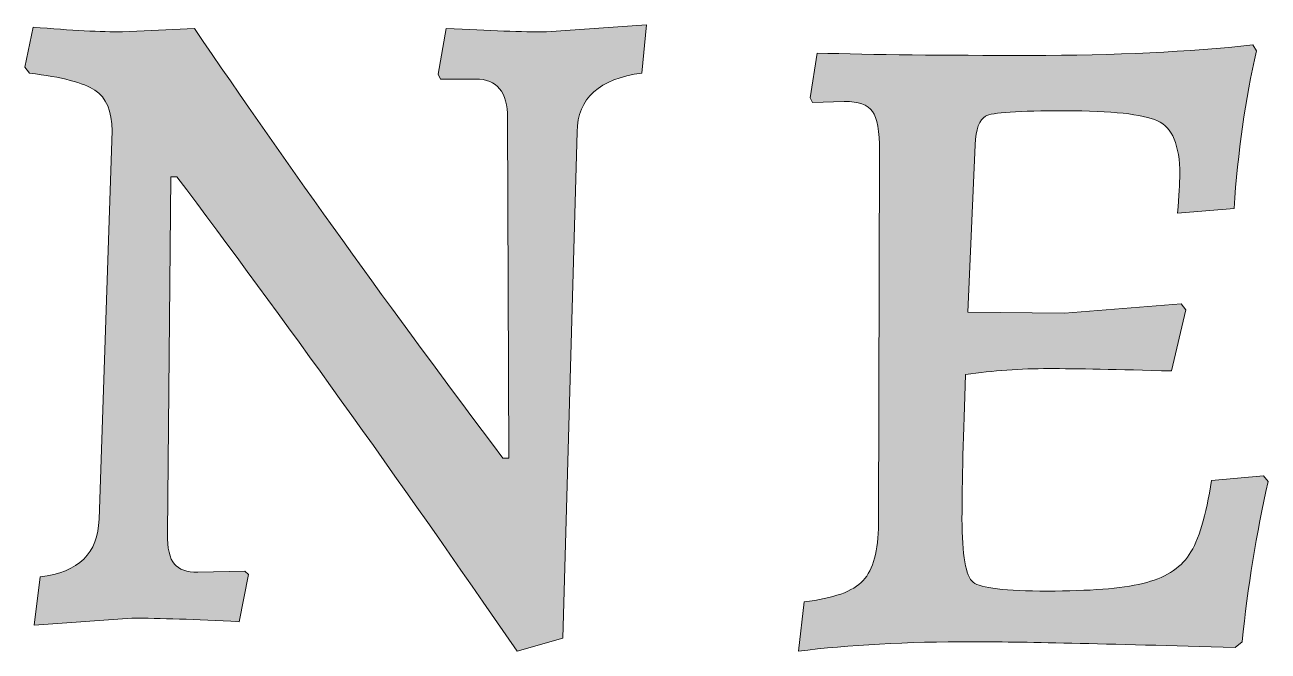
# Model space of a CAD drawing. Header units: inches. Extents: x 31.11 to 37.88, y -32.1 to -24.41.
# Drawn here: x 36.059 to 37.884, y -25.551 to -24.631 of the extents above; entities that cross this region are included whole.
import ezdxf

# ---------------------------------------------------------------- set-up
doc = ezdxf.new("R2010")
doc.units = ezdxf.units.IN
doc.header["$MEASUREMENT"] = 0
doc.layers.add('Layer 2', color=7, linetype='Continuous')

msp = doc.modelspace()

# ---------------------------------------------------------------- hatches: boundary and pattern name
at = {"layer": 'Layer 2', "true_color": 0xffffff}
h = msp.add_hatch(color=7, dxfattribs=at)
h.dxf.hatch_style = 2
edge = h.paths.add_edge_path()
edge.add_spline(control_points=[(36.7213, -24.7108), (36.7213, -24.7108), (36.6695, -24.7108), (36.6695, -24.7108), (36.6695, -24.7108), (36.6661, -24.7038), (36.6661, -24.7038), (36.6661, -24.7038), (36.6781, -24.6364), (36.6781, -24.6364), (36.7415, -24.6399), (36.7905, -24.6416), (36.8251, -24.6416), (36.8251, -24.6416), (36.972, -24.6313), (36.972, -24.6313), (36.972, -24.6313), (36.965, -24.7021), (36.965, -24.7021), (36.9028, -24.7102), (36.8711, -24.739), (36.87, -24.7885), (36.87, -24.7885), (36.8492, -25.5317), (36.8492, -25.5317), (36.8492, -25.5317), (36.7819, -25.5507), (36.7819, -25.5507), (36.6044, -25.2926), (36.4379, -25.0605), (36.2824, -24.8542), (36.2824, -24.8542), (36.2738, -24.8542), (36.2738, -24.8542), (36.2738, -24.8542), (36.2686, -25.3779), (36.2686, -25.3779), (36.2686, -25.3998), (36.272, -25.4147), (36.2789, -25.4228), (36.2858, -25.4309), (36.2973, -25.4349), (36.3135, -25.4349), (36.3135, -25.4349), (36.3826, -25.4331), (36.3826, -25.4331), (36.3826, -25.4331), (36.3878, -25.4383), (36.3878, -25.4383), (36.3878, -25.4383), (36.374, -25.5075), (36.374, -25.5075), (36.3094, -25.504), (36.257, -25.5023), (36.2167, -25.5023), (36.2167, -25.5023), (36.0733, -25.5126), (36.0733, -25.5126), (36.0733, -25.5126), (36.0819, -25.4418), (36.0819, -25.4418), (36.1383, -25.4349), (36.1672, -25.4067), (36.1683, -25.3571), (36.1683, -25.3571), (36.1874, -24.7868), (36.1874, -24.7868), (36.1874, -24.758), (36.179, -24.7381), (36.1623, -24.7272), (36.1456, -24.7162), (36.1136, -24.7079), (36.0664, -24.7021), (36.0664, -24.7021), (36.0595, -24.6935), (36.0595, -24.6935), (36.0595, -24.6935), (36.0716, -24.6347), (36.0716, -24.6347), (36.128, -24.6393), (36.1718, -24.6416), (36.2029, -24.6416), (36.2029, -24.6416), (36.3083, -24.6364), (36.3083, -24.6364), (36.4477, -24.8415), (36.5987, -25.0518), (36.7611, -25.2672), (36.7611, -25.2672), (36.7698, -25.2672), (36.7698, -25.2672), (36.7698, -25.2672), (36.768, -24.7678), (36.768, -24.7678), (36.768, -24.7298), (36.7525, -24.7108), (36.7213, -24.7108)], knot_values=[0, 0, 0, 0, 1, 1, 1, 2, 2, 2, 3, 3, 3, 4, 4, 4, 5, 5, 5, 6, 6, 6, 7, 7, 7, 8, 8, 8, 9, 9, 9, 10, 10, 10, 11, 11, 11, 12, 12, 12, 13, 13, 13, 14, 14, 14, 15, 15, 15, 16, 16, 16, 17, 17, 17, 18, 18, 18, 19, 19, 19, 20, 20, 20, 21, 21, 21, 22, 22, 22, 23, 23, 23, 24, 24, 24, 25, 25, 25, 26, 26, 26, 27, 27, 27, 28, 28, 28, 29, 29, 29, 30, 30, 30, 31, 31, 31, 32, 32, 32, 32], degree=3, periodic=1)
h = msp.add_hatch(color=7, dxfattribs=at)
h.dxf.hatch_style = 2
edge = h.paths.add_edge_path()
edge.add_spline(control_points=[(37.4438, -25.0529), (37.4438, -25.0529), (37.5855, -25.0547), (37.5855, -25.0547), (37.5855, -25.0547), (37.7566, -25.0409), (37.7566, -25.0409), (37.7566, -25.0409), (37.7635, -25.0495), (37.7635, -25.0495), (37.7635, -25.0495), (37.7428, -25.1394), (37.7428, -25.1394), (37.6633, -25.1371), (37.6031, -25.1359), (37.5622, -25.1359), (37.5212, -25.1359), (37.4806, -25.1388), (37.4403, -25.1446), (37.4369, -25.2321), (37.4351, -25.3027), (37.4351, -25.3563), (37.4351, -25.4098), (37.4406, -25.4409), (37.4515, -25.4496), (37.4625, -25.4582), (37.4988, -25.4625), (37.5604, -25.4625), (37.622, -25.4625), (37.6687, -25.4588), (37.7004, -25.4513), (37.7321, -25.4438), (37.7548, -25.4297), (37.7687, -25.409), (37.7825, -25.3882), (37.7935, -25.3519), (37.8015, -25.3001), (37.8015, -25.3001), (37.8776, -25.2932), (37.8776, -25.2932), (37.8776, -25.2932), (37.8845, -25.3018), (37.8845, -25.3018), (37.8672, -25.3779), (37.8545, -25.4562), (37.8465, -25.5369), (37.8465, -25.5369), (37.8361, -25.5455), (37.8361, -25.5455), (37.6448, -25.5397), (37.5164, -25.5369), (37.4507, -25.5369), (37.3539, -25.5369), (37.2686, -25.5414), (37.1949, -25.5507), (37.1949, -25.5507), (37.2035, -25.4781), (37.2035, -25.4781), (37.2462, -25.4735), (37.275, -25.4631), (37.29, -25.447), (37.3049, -25.4309), (37.3124, -25.4032), (37.3124, -25.364), (37.3124, -25.364), (37.3142, -24.8162), (37.3142, -24.8162), (37.3142, -24.7874), (37.3107, -24.7681), (37.3038, -24.7583), (37.2969, -24.7485), (37.2831, -24.7436), (37.2623, -24.7436), (37.2623, -24.7436), (37.2156, -24.7453), (37.2156, -24.7453), (37.2156, -24.7453), (37.2122, -24.7384), (37.2122, -24.7384), (37.2122, -24.7384), (37.2226, -24.6727), (37.2226, -24.6727), (37.3043, -24.6751), (37.4083, -24.6762), (37.5345, -24.6762), (37.6607, -24.6762), (37.7698, -24.671), (37.862, -24.6606), (37.862, -24.6606), (37.8672, -24.6693), (37.8672, -24.6693), (37.8511, -24.7407), (37.8401, -24.8179), (37.8344, -24.9009), (37.8344, -24.9009), (37.7514, -24.9078), (37.7514, -24.9078), (37.7537, -24.8825), (37.7548, -24.8634), (37.7548, -24.8507), (37.7548, -24.8081), (37.7439, -24.7819), (37.722, -24.7721), (37.7001, -24.7623), (37.6549, -24.7574), (37.5864, -24.7574), (37.5178, -24.7574), (37.4789, -24.76), (37.4697, -24.7652), (37.4605, -24.7704), (37.4553, -24.7845), (37.4542, -24.8075), (37.4542, -24.8075), (37.4438, -25.0529), (37.4438, -25.0529)], knot_values=[0, 0, 0, 0, 1, 1, 1, 2, 2, 2, 3, 3, 3, 4, 4, 4, 5, 5, 5, 6, 6, 6, 7, 7, 7, 8, 8, 8, 9, 9, 9, 10, 10, 10, 11, 11, 11, 12, 12, 12, 13, 13, 13, 14, 14, 14, 15, 15, 15, 16, 16, 16, 17, 17, 17, 18, 18, 18, 19, 19, 19, 20, 20, 20, 21, 21, 21, 22, 22, 22, 23, 23, 23, 24, 24, 24, 25, 25, 25, 26, 26, 26, 27, 27, 27, 28, 28, 28, 29, 29, 29, 30, 30, 30, 31, 31, 31, 32, 32, 32, 33, 33, 33, 34, 34, 34, 35, 35, 35, 36, 36, 36, 37, 37, 37, 38, 38, 38, 38], degree=3, periodic=1)

# ---------------------------------------------------------------- linework, layer by layer
at = {"layer": 'Layer 2', "lineweight": 0}
for points, knots in [([(36.7213, -24.7108), (36.7213, -24.7108), (36.6695, -24.7108), (36.6695, -24.7108), (36.6695, -24.7108), (36.6661, -24.7038), (36.6661, -24.7038), (36.6661, -24.7038), (36.6781, -24.6364), (36.6781, -24.6364), (36.7415, -24.6399), (36.7905, -24.6416), (36.8251, -24.6416), (36.8251, -24.6416), (36.972, -24.6313), (36.972, -24.6313), (36.972, -24.6313), (36.965, -24.7021), (36.965, -24.7021), (36.9028, -24.7102), (36.8711, -24.739), (36.87, -24.7885), (36.87, -24.7885), (36.8492, -25.5317), (36.8492, -25.5317), (36.8492, -25.5317), (36.7819, -25.5507), (36.7819, -25.5507), (36.6044, -25.2926), (36.4379, -25.0605), (36.2824, -24.8542), (36.2824, -24.8542), (36.2738, -24.8542), (36.2738, -24.8542), (36.2738, -24.8542), (36.2686, -25.3779), (36.2686, -25.3779), (36.2686, -25.3998), (36.272, -25.4147), (36.2789, -25.4228), (36.2858, -25.4309), (36.2973, -25.4349), (36.3135, -25.4349), (36.3135, -25.4349), (36.3826, -25.4331), (36.3826, -25.4331), (36.3826, -25.4331), (36.3878, -25.4383), (36.3878, -25.4383), (36.3878, -25.4383), (36.374, -25.5075), (36.374, -25.5075), (36.3094, -25.504), (36.257, -25.5023), (36.2167, -25.5023), (36.2167, -25.5023), (36.0733, -25.5126), (36.0733, -25.5126), (36.0733, -25.5126), (36.0819, -25.4418), (36.0819, -25.4418), (36.1383, -25.4349), (36.1672, -25.4067), (36.1683, -25.3571), (36.1683, -25.3571), (36.1874, -24.7868), (36.1874, -24.7868), (36.1874, -24.758), (36.179, -24.7381), (36.1623, -24.7272), (36.1456, -24.7162), (36.1136, -24.7079), (36.0664, -24.7021), (36.0664, -24.7021), (36.0595, -24.6935), (36.0595, -24.6935), (36.0595, -24.6935), (36.0716, -24.6347), (36.0716, -24.6347), (36.128, -24.6393), (36.1718, -24.6416), (36.2029, -24.6416), (36.2029, -24.6416), (36.3083, -24.6364), (36.3083, -24.6364), (36.4477, -24.8415), (36.5987, -25.0518), (36.7611, -25.2672), (36.7611, -25.2672), (36.7698, -25.2672), (36.7698, -25.2672), (36.7698, -25.2672), (36.768, -24.7678), (36.768, -24.7678), (36.768, -24.7298), (36.7525, -24.7108), (36.7213, -24.7108)], [0, 0, 0, 0, 1, 1, 1, 2, 2, 2, 3, 3, 3, 4, 4, 4, 5, 5, 5, 6, 6, 6, 7, 7, 7, 8, 8, 8, 9, 9, 9, 10, 10, 10, 11, 11, 11, 12, 12, 12, 13, 13, 13, 14, 14, 14, 15, 15, 15, 16, 16, 16, 17, 17, 17, 18, 18, 18, 19, 19, 19, 20, 20, 20, 21, 21, 21, 22, 22, 22, 23, 23, 23, 24, 24, 24, 25, 25, 25, 26, 26, 26, 27, 27, 27, 28, 28, 28, 29, 29, 29, 30, 30, 30, 31, 31, 31, 32, 32, 32, 32]), ([(37.4438, -25.0529), (37.4438, -25.0529), (37.5855, -25.0547), (37.5855, -25.0547), (37.5855, -25.0547), (37.7566, -25.0409), (37.7566, -25.0409), (37.7566, -25.0409), (37.7635, -25.0495), (37.7635, -25.0495), (37.7635, -25.0495), (37.7428, -25.1394), (37.7428, -25.1394), (37.6633, -25.1371), (37.6031, -25.1359), (37.5622, -25.1359), (37.5212, -25.1359), (37.4806, -25.1388), (37.4403, -25.1446), (37.4369, -25.2321), (37.4351, -25.3027), (37.4351, -25.3563), (37.4351, -25.4098), (37.4406, -25.4409), (37.4515, -25.4496), (37.4625, -25.4582), (37.4988, -25.4625), (37.5604, -25.4625), (37.622, -25.4625), (37.6687, -25.4588), (37.7004, -25.4513), (37.7321, -25.4438), (37.7548, -25.4297), (37.7687, -25.409), (37.7825, -25.3882), (37.7935, -25.3519), (37.8015, -25.3001), (37.8015, -25.3001), (37.8776, -25.2932), (37.8776, -25.2932), (37.8776, -25.2932), (37.8845, -25.3018), (37.8845, -25.3018), (37.8672, -25.3779), (37.8545, -25.4562), (37.8465, -25.5369), (37.8465, -25.5369), (37.8361, -25.5455), (37.8361, -25.5455), (37.6448, -25.5397), (37.5164, -25.5369), (37.4507, -25.5369), (37.3539, -25.5369), (37.2686, -25.5414), (37.1949, -25.5507), (37.1949, -25.5507), (37.2035, -25.4781), (37.2035, -25.4781), (37.2462, -25.4735), (37.275, -25.4631), (37.29, -25.447), (37.3049, -25.4309), (37.3124, -25.4032), (37.3124, -25.364), (37.3124, -25.364), (37.3142, -24.8162), (37.3142, -24.8162), (37.3142, -24.7874), (37.3107, -24.7681), (37.3038, -24.7583), (37.2969, -24.7485), (37.2831, -24.7436), (37.2623, -24.7436), (37.2623, -24.7436), (37.2156, -24.7453), (37.2156, -24.7453), (37.2156, -24.7453), (37.2122, -24.7384), (37.2122, -24.7384), (37.2122, -24.7384), (37.2226, -24.6727), (37.2226, -24.6727), (37.3043, -24.6751), (37.4083, -24.6762), (37.5345, -24.6762), (37.6607, -24.6762), (37.7698, -24.671), (37.862, -24.6606), (37.862, -24.6606), (37.8672, -24.6693), (37.8672, -24.6693), (37.8511, -24.7407), (37.8401, -24.8179), (37.8344, -24.9009), (37.8344, -24.9009), (37.7514, -24.9078), (37.7514, -24.9078), (37.7537, -24.8825), (37.7548, -24.8634), (37.7548, -24.8507), (37.7548, -24.8081), (37.7439, -24.7819), (37.722, -24.7721), (37.7001, -24.7623), (37.6549, -24.7574), (37.5864, -24.7574), (37.5178, -24.7574), (37.4789, -24.76), (37.4697, -24.7652), (37.4605, -24.7704), (37.4553, -24.7845), (37.4542, -24.8075), (37.4542, -24.8075), (37.4438, -25.0529), (37.4438, -25.0529)], [0, 0, 0, 0, 1, 1, 1, 2, 2, 2, 3, 3, 3, 4, 4, 4, 5, 5, 5, 6, 6, 6, 7, 7, 7, 8, 8, 8, 9, 9, 9, 10, 10, 10, 11, 11, 11, 12, 12, 12, 13, 13, 13, 14, 14, 14, 15, 15, 15, 16, 16, 16, 17, 17, 17, 18, 18, 18, 19, 19, 19, 20, 20, 20, 21, 21, 21, 22, 22, 22, 23, 23, 23, 24, 24, 24, 25, 25, 25, 26, 26, 26, 27, 27, 27, 28, 28, 28, 29, 29, 29, 30, 30, 30, 31, 31, 31, 32, 32, 32, 33, 33, 33, 34, 34, 34, 35, 35, 35, 36, 36, 36, 37, 37, 37, 38, 38, 38, 38])]:
    msp.add_open_spline(points, degree=3, knots=knots, dxfattribs=at)

doc.saveas('drawing.dxf')
